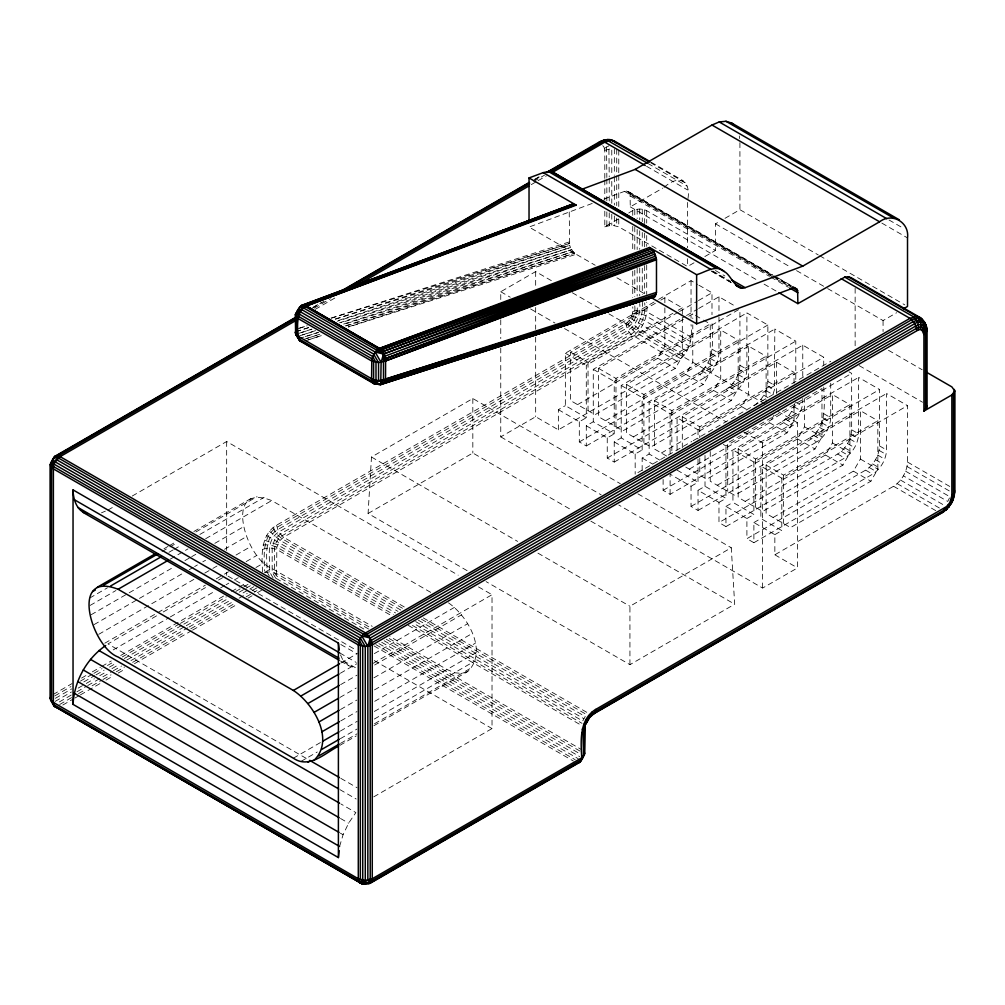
<?xml version="1.0" encoding="UTF-8"?>
<svg xmlns="http://www.w3.org/2000/svg" width="1005" height="1005" viewBox="0 0 1005 1005"><rect width="100%" height="100%" fill="white"/><g stroke="black" fill="none" stroke-linecap="round" stroke-linejoin="round"><path stroke-width="0.75" stroke-dasharray="5 3.75" d="M629.934 664.669L629.934 606.254L731.276 547.75L734.68 604.193L629.934 664.669L486.118 581.631M467.124 570.664L368.081 513.48L371.486 457.036L472.827 398.533L620.311 483.681M262.632 572.033C261.451 555.903 260.534 534.811 276.601 525.175L625.751 323.585C631.354 320.13 633.527 313.145 632.735 306.839M500.754 347.918L500.754 436.874L535.665 416.723L558.365 429.826L677.081 361.285C689.468 353.747 692.784 338.057 691.038 324.552M718.977 317.165L718.977 353.22C718.512 362.868 713.135 372.189 705.008 377.415L698.023 373.383C715.975 362.504 712.407 338.522 711.992 320.972M753.888 405.631C762.016 400.405 767.393 391.096 767.858 381.448L767.858 325.004L746.903 312.907L746.903 369.35C746.439 378.998 741.062 388.319 732.934 393.545L725.962 389.513C734.077 384.287 739.454 374.966 739.919 365.318L739.919 310.445M765.986 390.593L772.971 394.626L774.365 389.927L774.842 329.037L795.784 341.122L795.784 381.887M663.112 479.448L663.112 490.302L670.096 494.334L788.799 425.793C797.832 420.002 803.397 409.186 802.769 398.47M830.708 383.232L830.708 417.728C830.243 427.376 824.854 436.698 816.738 441.924L809.754 437.891C827.178 427.364 824.376 404.198 823.723 387.038M670.096 494.334L670.096 474.172L691.038 486.269L691.038 506.42L698.023 510.452L698.023 490.302L718.977 502.387L718.977 522.55L837.68 454.009C845.808 448.783 851.185 439.474 851.65 429.826L851.65 373.383L849.037 371.863M725.962 526.582L844.665 458.041C852.793 452.815 858.17 443.507 858.634 433.859L858.634 377.415L879.589 389.513L879.589 445.956C879.124 455.592 873.734 464.913 865.619 470.139L746.903 538.68L746.903 518.517L725.962 506.42L725.962 526.582L718.977 522.55M753.888 542.713L872.604 474.172C880.719 468.946 886.109 459.624 886.561 449.976L886.561 393.533L907.515 405.631L907.515 462.074C907.05 471.722 901.673 481.043 893.546 486.269L774.842 554.798L774.842 534.647L753.888 522.55L753.888 542.713L746.903 538.68M373.91 725.711L467.727 671.554C488.43 651.592 467.702 615.889 448.255 602.699M363.823 629.017L275.659 578.126L276.601 573.554L276.84 547.135L280.094 540.363L283.586 537.26L632.735 335.683C643.941 328.761 648.288 314.791 646.705 302.191M339.59 846.461L343.082 834.715L348.622 823.17L355.858 812.58L340.959 803.987M788.799 425.793L781.815 421.761C788.385 417.59 793.046 410.693 794.968 403.193M418.432 620.236L585.249 716.54L582.699 720.974L413.156 623.087M577.574 404.626L657.873 358.257L664.858 346.172L664.858 307.153M655.423 303.234L570.589 352.215L570.589 400.593L595.023 414.701L675.335 368.345L682.307 356.247L682.307 317.228M605.5 420.756L685.799 374.388L692.784 362.29L692.784 324.841M683.362 319.351L598.515 368.345L598.515 416.723L622.962 430.831L703.261 384.463L710.246 372.378L710.246 323.987L703.525 320.118M633.426 436.874L713.738 390.518L720.723 378.42L720.723 330.042L738.173 340.117L738.173 388.495L731.188 400.593L650.888 446.961L626.454 432.854L626.454 384.463L720.723 330.042M661.365 453.004L741.665 406.648L748.65 394.55L748.65 346.172L766.112 356.247L766.112 403.068M689.292 469.134L769.604 422.766L774.252 414.701M685.799 467.111L706.754 479.209L787.053 432.854L794.038 420.756L794.038 403.583M717.231 485.264L797.53 438.896L804.515 426.798L804.515 398.709M710.246 451.572L710.246 481.232L734.68 495.339L814.992 448.971L821.977 436.874L821.977 388.495L727.708 442.929L727.708 491.307M745.157 501.382L825.469 455.026L832.442 442.929L832.442 394.55L849.903 404.626L849.903 453.004L842.919 465.101L762.619 511.47L738.173 497.349L738.173 448.971L832.442 394.55M773.096 517.512L853.396 471.144L860.381 459.059L860.381 410.668L877.842 420.756L877.842 469.134L870.858 481.232L790.546 527.587L766.112 513.48L766.112 465.101L860.381 410.668M604.796 178.362L604.796 150.235L603.867 146.743L605.663 144.934M430.68 592.36L271.714 500.578C222.18 481.257 245.509 558.805 271.714 568.315L372.252 626.354M604.558 148.275L608.867 145.826L609.231 176.893M313.259 307.141L321.412 302.442M534.66 179.317L540.1 176.177M312.153 308.171L324.376 301.111M534.748 179.656L541.708 175.636M314.176 308.146L330.469 298.736M533.718 181.39L544.584 175.121M315.294 309.314L335.858 297.442M531.268 184.619L536.695 181.49M538.052 180.699L546.393 175.888M603.955 199.065L624.52 191.377L627.974 191.327L630.022 193.915L630.286 206.867L662.76 188.123M664.117 187.345C679.192 173.639 691.892 180.975 687.546 200.887M107.962 510.05L114.708 506.156M132.245 496.03L226.665 441.509L458.18 575.174M604.796 211.201L604.796 226.829L619.432 218.387M628.741 213.01C633.791 209.178 640.914 207.595 646.705 210.698L715.485 250.421L715.485 223.801L719.555 221.452M500.754 299.54L500.754 291.739L535.665 271.576L553.303 281.764M724.982 218.324L739.919 209.693L818.309 254.956M163.966 548.755L168.036 546.406M169.405 545.615L176.202 541.695M193.877 531.494L250.974 498.518M162.019 551.506L168.815 547.587M170.033 546.883L176.981 542.876M195.862 531.972L257.041 496.646M89.759 598.013L107.434 587.812M168.953 552.298L173.036 549.936M174.041 549.358L181.189 545.225M199.882 534.434L264.127 497.349M90.111 605.425L115.952 590.513M170.322 559.107L187.998 548.906M205.673 538.705L271.714 500.578M604.796 226.829L611.781 225.158L618.766 226.829L687.546 266.539L694.204 262.707M704.844 256.564L715.485 250.421M91.116 614.759L127.823 593.566M129.18 592.787L174.041 566.883M184.92 560.602L190.36 557.461M191.716 556.682L195.799 554.32M214.831 543.341L243.386 526.846M94.043 624.62L183.777 572.812M189.216 569.684L193.287 567.323M194.656 566.544L197.369 564.973M202.809 561.833L205.523 560.262M224.555 549.27L246.313 536.708M678.199 312.254L586.292 365.318L586.292 417.728L565.35 405.631L565.35 353.22L657.257 300.156M658.602 299.377L691.038 280.659L697.583 284.428M660.813 300.118L664.858 297.781L682.307 307.869L682.307 315.671M98.704 634.331L193.877 579.383M204.744 573.101L211.553 569.182M212.909 568.39L216.98 566.041M236.012 555.049L250.974 546.418M570.589 352.215L588.038 362.29L672.885 313.309M678.274 310.193L682.307 307.869M104.784 643.213L205.384 585.136M216.263 578.855L223.06 574.923M224.416 574.144L228.499 571.795M246.175 561.581L257.041 555.3M679.556 311.475L697.118 301.337M698.475 300.545L711.992 292.744L711.992 314.703M156.529 615.864L107.962 643.904L308.334 759.579M163.262 611.97L206.44 587.046M218.575 580.036L222.62 577.699M738.575 309.653L614.231 381.448L614.231 433.859L593.277 421.761L593.277 369.35L685.184 316.286M686.541 315.507L697.344 309.264M698.701 308.485L718.977 296.777L735.999 306.613M688.752 316.248L692.784 313.912L692.784 318.598M113.213 649.896L168.953 617.711M170.31 616.932L215.183 591.028M220.61 587.887L224.693 585.538M226.05 584.747L228.776 583.176M234.215 580.036L238.286 577.687M255.961 567.486L264.127 562.775M53.139 694.505L72.059 683.576M81.531 678.111L86.933 674.996M92.334 671.868L100.45 667.194M101.794 666.403L111.254 660.951M120.726 655.486L224.128 595.777M231.552 591.493L246.413 582.913M264.918 572.234L271.714 568.315M368.081 513.48L472.827 453.004L571.87 510.188M54.735 695.937L70.953 686.578M80.413 681.114L92.573 674.091M93.93 673.312L102.033 668.627M107.447 665.511L114.206 661.604M122.309 656.931L179.078 624.155M180.423 623.376L226.376 596.844M235.836 591.38L242.594 587.485M243.951 586.694L248.009 584.357M55.426 698.287L71.644 688.928M83.817 681.905L94.621 675.662M95.978 674.883L104.08 670.197M109.495 667.081L116.253 663.174M124.356 658.501L182.47 624.947M183.827 624.155L228.424 598.415M239.24 592.171L244.642 589.043M245.999 588.264L251.401 585.149M558.365 429.826L558.365 409.663L565.35 405.631M55.187 701.377L71.405 692.018M78.164 688.111L84.922 684.217M86.279 683.438L94.382 678.752M99.784 675.636L106.543 671.729M111.957 668.614L118.716 664.707M126.818 660.021L184.933 626.467M186.289 625.688L229.542 600.726M243.059 592.925L248.461 589.797M249.805 589.018L253.863 586.681M598.515 368.345L615.977 378.42L710.246 323.987M59.333 701.942L71.506 694.92M76.908 691.792L86.367 686.327M87.724 685.548L112.045 671.503M113.402 670.724L121.505 666.039M130.964 660.587L187.734 627.811M189.091 627.032L232.331 602.058M239.09 598.151L247.205 593.478M252.607 590.35L256.664 588.013M59.672 704.492L71.832 697.47M78.591 693.576L85.35 689.669M92.108 685.774L101.568 680.31M102.925 679.531L111.027 674.845M116.429 671.717L124.545 667.044M132.647 662.358L185.36 631.931M190.774 628.803L235.371 603.05M246.187 596.819L252.946 592.912M254.29 592.133L256.991 590.576M62.825 705.033L73.641 698.789M74.998 698.01L79.043 695.674M80.4 694.895L100.676 683.186M106.078 680.058L112.836 676.164M118.238 673.036L124.997 669.142M134.456 663.677L191.226 630.901M192.583 630.122L237.18 604.369M247.996 598.126L252.041 595.789M257.456 592.674L261.501 590.324M767.858 325.004L642.157 397.565L642.157 449.976L621.216 437.891L621.216 385.48L746.903 312.907M558.365 409.663L579.307 421.761L586.292 417.728M579.307 421.761L579.307 441.924L586.292 445.956L586.292 425.793L593.277 421.761M626.454 384.463L643.904 394.55L738.173 340.117M579.307 441.924L774.842 329.037M666.73 456.107L654.381 448.971L654.381 400.593L748.65 346.172M586.292 445.956L705.008 377.415M586.292 425.793L607.246 437.891L614.231 433.859M607.246 437.891L607.246 458.041L614.231 462.074L614.231 441.924L621.216 437.891M654.381 400.593L671.842 410.668L766.112 356.247M659.619 460.064L649.142 454.009L649.142 401.598L670.096 413.696L795.784 341.122M607.246 458.041L802.769 345.155L823.723 357.252L823.723 365.091M682.307 447.929L682.307 416.723L776.589 362.29L794.038 372.378L794.038 383.294M614.231 462.074L732.934 393.545M614.231 441.924L635.173 454.009L642.157 449.976M642.157 470.453L642.157 458.041L649.142 454.009M827.655 288.573L883.068 320.57L896.648 312.731M682.307 416.723L699.769 426.798L794.038 372.378M677.081 450.102L677.081 417.728L698.023 429.826L823.723 357.252M637.874 472.614L691.829 441.459M693.186 440.68L830.708 361.285M340.946 662.999L357.252 653.577M723.336 444.436L725.962 445.944L851.65 373.383M340.381 673.237L356.687 663.815M374.363 653.614L454.574 607.309M663.112 490.302L858.634 377.415M373.32 663.25L492.023 594.709L492.023 728.562L373.32 797.103M340.657 684.631L356.963 675.209M374.639 665.009L461.647 614.771M743.625 431.962L762.619 442.929L797.53 422.766L797.53 567.9L762.619 588.063L618.791 505.025M691.038 486.269L698.023 482.237L698.023 459.109M698.023 490.302L705.008 486.269L725.962 498.367L725.962 445.944M339.929 697.445L356.247 688.023M373.91 677.822L467.727 623.665M738.173 448.971L755.634 459.046L849.903 404.626M753.888 462.074L753.888 514.485L732.934 502.387L732.934 449.976L753.888 462.074L879.589 389.513M691.038 506.42L886.561 393.533M340.507 709.505L356.825 700.083M374.501 689.882L472.388 633.364M698.023 510.452L816.738 441.924M340.72 720.937L357.039 711.515M374.714 701.314L475.315 643.225M718.977 502.387L725.962 498.367M725.962 506.42L732.934 502.387M293.36 758.197L320.545 742.494M340.356 731.062L357.252 721.301M374.35 711.44L476.32 652.572M766.112 465.101L783.561 475.177L877.842 420.756M781.815 478.204L781.815 530.615L760.873 518.517L760.873 466.106L781.815 478.204L907.515 405.631M300.947 761.426L317.266 752.004M340.381 738.662L357.039 729.04M374.363 719.04L475.315 660.762M340.507 743.373L356.963 733.876M374.501 723.751L472.388 667.232M339.929 745.333L356.247 735.924M746.903 518.517L753.888 514.485M753.888 522.55L760.873 518.517M774.842 534.647L781.815 530.615M604.796 150.235L611.781 148.564L611.781 175.134M632.735 311.5L639.72 309.829L644.657 310.595L691.038 337.102M262.632 549.358L269.616 547.687L276.601 549.358L390.53 615.135M101.505 512.801L105.374 511.143M592.196 203.45L529.032 227.055L595.186 265.245M315.608 330.607L299.214 335.946L315.683 330.733M339.464 322.831L570.488 247.531L573.089 251.652L576.167 254.278L348.371 327.077M318.309 332.341L300.42 338.17L318.296 332.492M343.635 324.075L571.657 249.717L341.135 322.68M319.829 334.188L303.447 339.527L319.829 334.326M345.155 325.934L573.089 251.652L343.635 324.464M305.193 340.871L321.575 335.544L308.171 339.929M348.371 326.826L574.646 253.185L345.167 326.261M311.839 329.138L298.422 333.497L311.877 329.238M338.66 320.407L569.684 245.308L569.182 209.304M308.522 327.617L298.096 330.984L308.535 327.68M335.343 318.974L569.307 243.549L331.198 318.246M299.741 328.107L307.178 325.721M330.997 318.108L569.182 241.979M335.394 319.213L569.684 245.308L570.488 247.531L337.291 321.211M298.246 328.572L307.228 325.758M467.727 671.554L461.647 673.425L454.574 672.734L446.986 669.506L389.915 636.554M264.679 572.649L269.616 571.883L276.601 573.554L368.822 626.793M632.497 313.723L636.806 313.359L644.192 314.967L690.561 341.549M263.109 544.911L269.918 544.811L276.84 547.135L393.47 614.482M631.793 316.072L642.811 319.577L689.166 346.235M264.503 540.213L277.531 544.785L395.53 612.912M340.507 661.014L348.622 665.699L355.858 667.936L340.368 658.991M888.998 219.969L903.859 228.562M881.837 223.085L907.515 237.921M819.665 255.735L904.814 304.892M651.089 162.207L683.463 180.9M650.612 162.71L685.674 182.96M647.961 163.463L687.068 186.038M646.604 166.302L687.546 189.945M715.485 223.801L791.174 267.506M796.576 270.621L826.311 287.794M627.974 191.327L772.594 274.817M777.996 277.945L791.513 285.747M629.231 192.319L772.493 275.031M773.85 275.822L791.412 285.96M626.366 191L772.33 275.27M773.687 276.061L791.262 286.199M630.022 193.915L771.928 275.847M773.285 276.626L790.86 286.777M624.52 191.377L774.541 277.996M775.898 278.774L792.116 288.134M630.286 195.988L769.503 276.362M770.848 277.141L788.423 287.279M888.47 350.293L922.188 369.752M630.286 206.867L757.33 280.219M764.089 284.126L776.262 291.149M715.422 270.508L724.881 275.973M712.809 271.061L730.384 281.199M711.364 270.998L732.984 283.485M711.854 271.476L732.13 283.184M859.187 365.632L922.577 402.239M698.902 285.194L711.992 292.744M695.473 315.47L702.194 319.339M616.907 277.795L645.424 294.251M711.992 349.187L718.977 353.22M739.919 365.318L746.903 369.35M767.858 381.448L774.842 385.48M823.723 413.696L830.708 417.728M851.65 429.826L858.634 433.859M879.589 445.956L886.561 449.976M907.515 462.074L951.861 487.676M711.515 353.634L718.5 357.667M739.441 369.765L746.426 373.797M767.38 385.895L774.365 389.927M795.307 402.025L802.292 406.045M823.246 418.143L830.231 422.175M851.172 434.273L858.157 438.306M879.111 450.403L886.096 454.436M907.038 466.521L951.383 492.123M710.12 358.333L717.105 362.365M738.047 374.463L745.032 378.496M793.912 406.711L800.897 410.743M821.851 422.841L828.836 426.874M849.778 438.971L856.763 443.004M877.717 455.089L884.689 459.122M905.643 471.219L949.989 496.822L947.765 501.445L903.42 475.842M630.688 318.384L686.955 350.858M707.897 362.956L714.882 366.988M735.836 379.086L742.821 383.119M763.762 395.204L770.747 399.236M791.701 411.334L798.673 415.367M819.628 427.464L826.613 431.497M847.567 443.594L854.539 447.614M875.493 459.712L882.478 463.745M684.053 355.092L637.786 328.283L629.243 320.495M705.008 367.189L711.992 371.222M732.934 383.32L739.919 387.352M760.873 399.437L763.197 400.781M788.799 415.568L795.784 419.6M816.738 431.698L823.723 435.73M844.665 447.815L851.65 451.848M872.604 463.946L879.589 467.978M900.53 480.076L944.876 505.678M572.297 292.731L599.445 308.397M608.942 313.887L764.767 403.847M777.92 411.447L797.53 422.766M804.515 426.798L821.977 436.874M832.442 442.929L849.903 453.004M860.381 459.059L877.842 469.134M680.687 358.647L634.482 331.776L629.394 326.185L627.56 322.278M701.641 370.745L708.626 374.777M729.567 386.875L736.552 390.907M785.433 419.123L792.417 423.155M813.372 435.253L820.356 439.286M841.298 451.383L848.283 455.403M869.237 467.501L876.209 471.533M897.163 483.631L941.509 509.234M677.081 361.285L630.926 334.364L627.798 330.469L625.751 323.585M837.68 454.009L844.665 458.041M865.619 470.139L872.604 474.172M893.546 486.269L937.891 511.872M657.873 358.257L675.335 368.345M685.799 374.388L703.261 384.463M713.738 390.518L731.188 400.593M741.665 406.648L747.042 409.739M769.604 422.766L787.053 432.854M797.53 438.896L814.992 448.971M825.469 455.026L842.919 465.101M853.396 471.144L870.858 481.232M500.754 291.739L510.251 297.229M530.602 308.975L555.024 323.07M564.521 328.56L725.987 421.773M565.35 353.22L586.292 365.318M593.277 369.35L614.231 381.448M621.216 385.48L642.157 397.565M677.081 470.139L698.023 482.237M642.157 458.041L652.634 464.096M774.842 554.798L797.53 567.9M637.911 493.844L731.276 547.75M500.754 436.874L601.153 494.849M590.865 521.155L734.68 604.193M371.486 457.036L517.625 541.406M537.926 553.127L629.934 606.254M478.493 586.895L492.023 594.709M404.286 606.957L283.586 537.26L278.649 532.06L276.601 525.175M423.281 617.924L587.385 712.671M402.477 608.276L281.777 538.58L276.312 533.755L272.983 527.813M421.472 619.231L586.933 714.769M400.794 610.048L280.094 540.363L269.616 531.369M266.727 535.602L397.993 611.379M415.63 621.567L583.805 718.663M412.465 625.437L581.995 723.324M408.156 625.311L581.757 725.547M389.174 638.539L581.757 749.73M368.584 629.017L276.362 575.777L274.553 572.649L274.553 548.454L275.521 543.73L278.159 539.145L281.777 535.954L630.926 334.364C641.441 327.818 646.089 314.816 644.657 302.832M386.222 639.205L581.518 751.954M384.161 640.763L580.827 754.303M381.699 642.296L579.709 756.614M378.898 643.627L578.264 758.737M375.857 644.62L575.224 759.73M374.048 645.939L573.415 761.049M228.022 576.141L356.637 650.398M374.237 660.561L492.023 728.562M340.821 644.494L357.064 653.878M339.904 653.024L356.159 662.408M340.821 778.347L357.064 787.719M339.904 789.629L356.159 799M340.507 818.472L348.622 823.17M340.368 833.158L343.082 834.715M602.761 145.712L603.867 146.743M348.622 665.699L343.082 660.549L339.59 652.835M275.659 578.126L272.167 572.071L272.167 547.888L274.491 540.087L280.094 534.17L629.243 332.592C639.356 326.298 643.677 313.748 642.27 302.266M273.146 577.988L269.616 571.883C270.383 558.981 265.169 540.502 278.649 532.06L627.798 330.469C636.73 324.891 640.901 313.874 639.72 303.623M269.327 576.003L267.066 572.071C267.255 558.127 263.084 538.617 277.531 529.748L626.68 328.158C634.243 323.396 638.087 314.138 637.157 305.369M739.291 135.964L739.605 138.564M606.543 146.868L606.844 177.458M883.068 320.57L883.068 331.524M855.142 288.259L855.142 347.667M802.769 345.155L802.769 376.511M783.561 475.177L783.561 523.555M776.589 362.29L776.589 393.508M762.619 442.929L762.619 588.063M755.634 459.046L755.634 507.437M739.919 142.71L739.919 209.693M718.977 296.777L718.977 315.595M705.008 455.441L705.008 486.269M699.769 426.798L699.769 437.728M699.769 458.016L699.769 475.177M698.023 429.826L698.023 439.072M691.038 280.659L691.038 318.284M687.546 202.445L687.546 247.783M687.546 258.725L687.546 266.539M671.842 410.668L671.842 452.815M670.096 413.696L670.096 453.77M664.858 297.781L664.858 305.595M646.705 210.698L646.705 223.11M646.705 235.509L646.705 246.363M646.705 264.981L646.705 294.44M644.657 209.794L644.657 223.751M644.657 233.06L644.657 247.016M644.657 265.622L644.657 293.535M643.904 394.55L643.904 442.929M642.27 209.228L642.27 221.628M642.27 232.494L642.27 247.996M642.27 268.159L642.27 294.515M639.72 209.04L639.72 219.894M639.72 230.748L639.72 249.353M639.72 267.958L639.72 295.872M637.157 209.228L637.157 218.537M637.157 229.391L637.157 249.542M637.157 268.159L637.157 296.06M635.173 454.009L635.173 474.172M634.783 209.794L634.783 217.557M634.783 226.854L634.783 251.665M634.783 270.27L634.783 296.638M634.783 305.935C635.663 313.522 632.61 321.688 625.989 325.821L276.84 527.399C261.84 536.431 264.026 556.33 264.679 571.129M632.735 210.698L632.735 215.359M632.735 226.213L632.735 251.024M632.735 271.174L632.735 297.543M618.766 150.235L618.766 173.677M618.766 175.247L618.766 206.502M618.766 219.015L618.766 226.829M616.718 149.318L616.718 174.33M616.718 175.9L616.718 205.598M616.718 218.11L616.718 225.924M615.977 378.42L615.977 426.798M614.344 148.753L614.344 175.335M614.344 176.893L614.344 205.033M614.344 215.975L614.344 225.359M611.781 181.39L611.781 203.274M611.781 214.216L611.781 225.158M609.231 178.45L609.231 201.905M609.231 212.846L609.231 225.359M606.844 179.028L606.844 200.912M606.844 211.854L606.844 225.924M604.796 179.933L604.796 200.259M588.038 362.29L588.038 410.668M535.665 271.576L535.665 287.191M535.665 307.48L535.665 329.326M535.665 337.127L535.665 416.723M500.754 319.829L500.754 338.559M472.827 398.533L472.827 453.004M226.665 441.509L226.665 550.464M226.665 572.247L226.665 575.363"/><path stroke-width="1.5" d="M295.696 331.135L295.357 332.605L299.239 340.218L375.267 383.948L380.732 384.538L381.109 362.441L383.483 354.074L654.016 252.041L656.479 259.705L656.479 292.38L654.808 296.764L380.732 384.538L373.734 383.558L300.42 341.235L295.696 334.087L295.357 314.603L301.148 305.633L571.983 204.367L576.167 205.146L306.437 305.96L296.676 311.751L299.791 306.789L571.983 204.367M295.608 317.341L55.187 456.144L50.25 464.699L53.139 468.732L358.295 644.909L365.28 646.579L372.265 644.909L918.746 329.678L917.98 322.253L913.57 316.814L844.79 277.104L797.882 303.636L778.963 292.706M339.137 850.632L338.396 857.579L73.038 704.379C74.194 681.252 86.556 658.627 105.701 645.549M296.462 320.18L60.124 456.634L55.187 461.848L50.25 464.699L50.25 698.525L54.082 706.05L361.787 883.709L370.217 883.269L579.709 762.318L581.757 757.795C580.752 741.275 579.131 719.379 595.726 709.417L946.685 506.52L949.813 502.626L951.861 495.741L951.861 394.952L954.75 390.92L951.861 386.887L926.233 372.089M584.583 725.572L584.646 753.763L579.709 762.318L578.264 762.757M951.622 497.965L953.129 497.362L953.431 494.561L953.431 393.772M953.129 497.362L954.059 496.52L954.75 491.709L954.75 390.92M314.1 760.257C335.117 739.768 313.485 703.487 293.36 690.46L118.088 589.269C68.554 569.948 91.882 647.496 118.088 657.006L293.36 758.197C309.326 769.164 324.942 753.134 338.572 746.125M595.726 709.417L594.784 712.909L590.186 715.874L942.828 512.362L946.647 509.347L946.685 506.52M944.876 507.839L943.934 511.331L941.384 512.801M50.589 697.055L50.25 698.525L55.187 707.08L56.632 707.533M951.861 394.952L923.922 411.07L923.922 334.477C930.253 330.256 924.864 320.407 919.839 317.366L851.047 277.656L848.157 276.764L844.79 277.104M923.922 411.07L926.824 407.038L926.824 330.444L926.032 325.331L922.05 319.427L923.444 322.517M951.861 495.741L954.411 493.179L954.411 490.239M298.799 308.472L298.246 310.57L296.676 311.751M583.629 724.467L585.714 724.19L589.169 717.934L594.784 712.909M918.746 329.678L920.429 329.502L921.246 324.464L918.633 317.831L916.937 316.475L909.965 318.346L363.471 634.13L360.343 638.024L358.295 644.909L358.295 878.747L359.237 882.239L360.343 883.269L365.28 880.418L372.265 878.747L581.757 757.795L584.307 755.245L584.96 726.703M951.119 501.998L952.665 498.769L953.016 500.038L951.346 503.505L945.919 510.1L944.75 510.339L949.172 506.683L948.368 504.736M954.059 496.52L954.348 495.503L953.016 500.038L950.918 500.314M53.139 460.667L51.569 461.848L55.187 456.144L370.217 638.024L370.217 883.269L361.787 883.709L54.082 706.05L50.589 700.008L50.589 463.217L54.082 457.175L56.632 455.692L60.124 456.634L365.28 632.811L368.772 635.914L371.335 640.336L372.265 644.909L372.265 878.747L370.217 883.269L367.843 880.217L367.843 646.378L370.217 638.024L914.902 323.56C918.884 320.733 925.341 321.801 926.409 327.115L926.484 331.914M903.445 308.811L907.515 306.45L907.515 237.921C909.613 222.331 892.025 212.181 879.589 221.791L802.769 266.137L745.145 287.669C735.095 290.684 731.514 275.408 724.329 271.538C716.1 264.014 705.171 272.368 696.628 274.692L649.494 247.481L378.96 348.647L375.066 351.964L371.812 358.735L371.574 378.973L371.825 380.983L373.734 383.558L380.732 384.538L383.835 382.805L385.531 378.973L385.606 358.584L384.35 353.672L381.536 349.627L306.437 305.96L304.59 305.206L301.148 305.633L303.422 307.857L383.483 354.074L385.531 360.958L378.546 362.629L371.574 360.958L298.246 318.623L295.357 314.603L300.294 311.751L303.422 307.857L302.794 305.093L380.355 350.18L383.483 354.074L383.483 379.877L384.902 381.096L655.675 295.759L378.885 384.438L375.267 383.948M953.971 494.385L950.856 503.229L944.637 509.786L595.488 711.364L588.277 717.897L589.169 717.934L588.742 715.61M923.922 334.477L921.874 329.954C924.989 325.243 923.369 317.078 916.937 316.475M585.714 724.19L589.546 717.557M948.795 507.073L953.155 499.51M51.569 461.848L54.082 457.175L295.859 317.58M579.709 762.318L583.327 756.614C584.181 743.436 579.898 727.859 589.407 716.753M922.992 330.984L925.077 326.675L924.738 322.454L919.964 319.703L913.457 321.449L368.772 635.914L363.471 634.13L367.089 634.13L911.761 319.665L918.633 317.831L921.472 318.698M569.986 205.962L570.853 204.957M923.683 332.529L926.12 328.999C925.19 324.326 919.5 323.384 916.007 325.871L371.335 640.336L370.217 645.813L372.026 642.685L916.698 328.22C920.618 325.193 926.158 328.384 925.492 333.296L925.492 409.889M945.919 510.1L946.647 509.347M591.342 715.635L592.108 712.055M581.757 733.6L584.307 731.05L584.307 728.097M383.483 354.074L375.066 351.964L301.739 309.628L295.696 313.12L295.696 334.087L298.498 338.647L371.825 380.983L373.609 379.877L378.546 380.644L383.483 379.877L656.479 292.38M295.696 316.072L299.176 314.062L372.503 356.386L375.996 362.441L375.996 380.443L372.566 382.553L378.546 380.644L378.546 362.629L373.609 354.074L300.294 311.751C296.425 320.407 297.241 331.298 299.239 340.218M378.546 380.644L373.734 383.558L381.109 380.443L383.835 382.805M339.074 292.241L529.233 182.458M546.896 172.257L599.859 141.68L604.683 139.796L609.859 139.557L614.671 141.19L649.745 161.428M340.519 291.802L529.484 182.696M546.984 172.596L604.683 139.796L611.781 140.298L649.544 162.094M296.023 318.623L58.315 455.868L58.315 457.953L56.632 455.692M347.63 288.824L529.648 183.739M550.024 171.981L606.543 139.883L647.522 163.212M353.521 287.242L528.743 186.076M551.833 172.747L604.796 142.17L611.781 140.298M50.589 463.217L56.632 459.725L361.787 635.914L370.217 638.024M50.589 466.169L54.082 464.159L55.187 461.848L360.343 638.024L365.28 646.579L365.28 880.418L358.295 878.747L51.569 701.377L51.569 467.551L53.378 466.496L54.082 464.159L359.237 640.336L362.73 646.378L362.73 880.217L359.237 882.239M581.882 189.292L635.173 169.38L711.992 125.035L719.216 121.957L725.962 121.291L731.741 123.075L899.337 219.831M97.347 587.221L155.8 553.466M92.686 591.543L95.4 589.973M103.415 585.337L157.798 553.943M110.5 586.041L160.8 556.996M118.088 589.269L168.388 560.225M293.36 690.46L339.577 663.777M300.947 696L339.012 674.028M308.02 703.475L339.288 685.423M314.1 712.357L338.572 698.224M318.761 722.067L339.15 710.284M321.688 731.916L339.363 721.716M322.693 741.263L338.999 731.841M321.688 749.454L339.363 739.253M308.02 762.129L310.746 760.559M318.761 755.923L339.15 744.152M593.591 713.6L943.934 511.331M361.787 883.709L367.843 880.217M581.895 756.639L584.307 755.245M380.355 350.18L651.202 248.712L654.016 252.041L382.038 351.964L376.749 350.18L380.355 350.18L378.96 348.647L304.59 305.206L573.315 204.216L301.148 305.633M385.204 356.097L383.483 361.863L385.606 358.584L655.863 255.986L385.204 356.097L655.084 253.989L384.35 353.672M601.467 141.554L598.754 142.71L601.304 141.228L604.796 142.17L645.26 165.524M367.089 883.546L363.471 883.546L365.28 882.779L368.772 883.709L580.827 761.288L583.327 756.614L581.518 759.742L372.026 880.694L370.217 879.651L371.335 882.239M582.234 729.153L584.671 727.708L585.375 722.909M504.02 230.886L508.417 229.228M520.15 224.793L524.547 223.135M533.341 219.806L540.677 217.042M546.532 214.819L556.795 210.95L543.554 215.824M306.437 305.96L575.45 204.781L304.59 305.206L305.231 306.538M383.093 351.461L652.748 250.295L381.536 349.627L304.59 305.206L574.709 204.48M529.032 220.924L529.032 177.935L543.215 172.634L548.428 171.528L553.039 172.257L720.635 269.013M392.302 272.267L299.791 306.789L303.422 307.857M396.711 270.621L408.457 266.237M414.336 264.039L424.613 260.207M430.479 258.021L440.768 254.177M446.635 251.991L456.911 248.147M462.79 245.961L473.066 242.13M478.945 239.931L492.161 234.994M495.101 233.901L508.316 228.977M511.256 227.871L524.472 222.947M527.399 221.854L540.615 216.917M559.71 209.794L564.119 208.148M656.315 257.896L385.606 358.584L656.441 258.838L385.531 360.958L656.479 259.705M652.182 298.158L696.628 323.824L793.963 287.757L796.827 289.088L797.606 290.671L797.882 303.636M379.764 348.283L651.202 248.712L649.494 247.481M387.83 381.548L378.885 384.438L654.808 296.764L380.732 384.538M393.797 379.626L413.181 373.383M428.08 368.571L444.486 363.295M462.375 357.529L481.759 351.273M496.658 346.474L507.098 343.107M384.902 381.096L656.265 294.277L385.531 378.973M605.827 140.084L607.824 139.481L610.525 140.323M371.825 380.983L375.996 380.443M652.358 297.53L653.677 297.38M363.471 883.546L370.217 883.269M295.357 332.605L300.42 341.235L301.94 341.625M920.429 329.502L921.874 329.954M339.25 650.059L338.396 643.1L73.038 489.887C73.164 499.472 76.958 511.721 87.611 513.831M612.698 140.436L616.894 143.25M725.962 121.291L893.546 218.047M719.216 121.957L886.812 218.713M711.992 125.035L879.589 221.791M848.157 276.764L918.005 317.09M841.172 278.636L909.965 318.346L914.902 323.56L916.937 330.444M635.173 169.38L802.769 266.137M792.769 286.739L796.827 289.088M792.204 287.556L797.606 290.671M789.767 288.058L797.882 292.744M724.329 271.538L553.039 172.257M548.428 171.528L716.025 268.285M731.64 279.867L745.145 287.669M543.215 172.634L710.811 269.39M735.786 284.327L742.544 288.234M735.685 285.043L738.386 286.601M736.188 285.521L740.233 287.857M529.032 177.935L576.167 205.146M949.813 502.626L950.856 503.229M950.592 503.078L951.346 503.505M585.852 719.844L587.385 720.723M74.232 499.636L339.59 652.835M77.724 507.349L339.012 658.212M83.264 512.5L339.15 660.222M309.678 760.37L339.464 777.569M98.917 650.499L338.559 788.837M90.5 659.381L339.615 803.209M83.264 669.971L339.15 817.693M77.724 681.516L339.012 832.379M74.232 693.262L339.59 846.461M731.741 123.075L733.964 125.135M295.696 334.087L298.498 338.647M375.066 351.964L381.109 362.441M361.787 635.914L367.843 646.378M298.648 337.441L300.42 341.235M55.187 456.144L56.632 459.725M381.109 380.443L382.415 383.973M926.484 405.568L926.824 407.038M584.307 752.293L584.646 753.763M925.027 323.761L925.341 326.311M954.411 389.438L954.411 493.179M926.484 328.962L926.484 408.52M696.628 274.692L696.628 323.824M338.396 643.1L338.396 857.579M73.038 489.887L73.038 704.379M53.378 466.496L53.378 704.518L358.534 880.694L360.343 879.651L360.343 645.813L358.534 642.685L53.378 466.496M298.485 316.399L296.676 317.442L296.676 335.456L373.609 379.877L373.609 361.863L371.812 358.735L298.485 316.399"/></g></svg>
